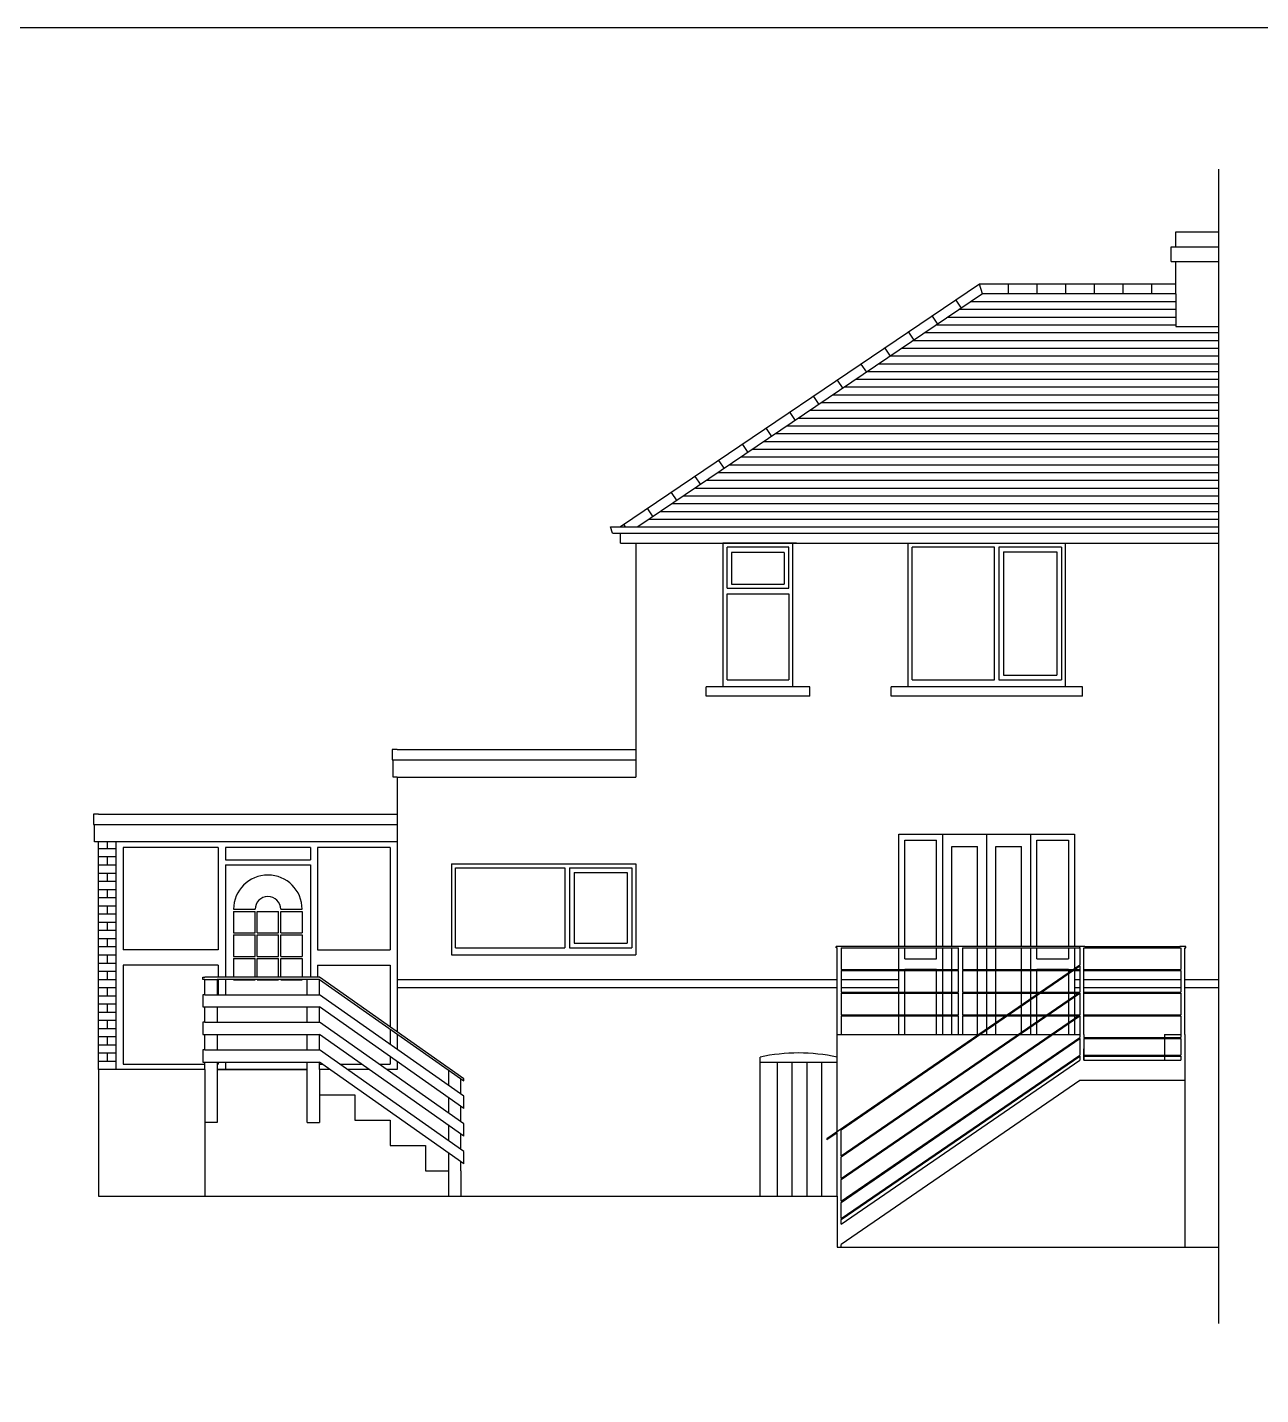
# Model space of a CAD drawing. Header units: millimetres. Extents: x -11841 to 102307, y -68819 to 40378.
# Drawn here: x 1415 to 13473, y 27007 to 40378 of the extents above; entities that cross this region are included whole.
import ezdxf

# ---------------------------------------------------------------- set-up
doc = ezdxf.new("R2010")
doc.units = ezdxf.units.MM
doc.linetypes.add('ACAD_ISO02W100', pattern=[15, 12, -3])
doc.layers.add('A-Walls', color=7, linetype='Continuous')
doc.layers.add('Border', color=7, linetype='Continuous', plot=False)

msp = doc.modelspace()

# ---------------------------------------------------------------- linework, layer by layer
for p, q in [((10869.8, 33997.8), (10869.8, 35292.8)), ((10959.8, 35247.8), (11479.8, 35247.8)), ((10959.8, 34042.8), (11479.8, 34042.8)), ((5031.8, 33315.8), (4981.8, 33315.8)), ((4981.8, 33315.8), (4981.8, 33215.8)), ((4981.8, 33215.8), (5031.8, 33215.8)), ((4991.8, 33045.8), (4991.8, 33215.8)), ((5031.8, 33045.8), (4991.8, 33045.8)), ((2111.8, 32681.8), (2061.8, 32681.8)), ((2061.8, 32681.8), (2061.8, 32581.8)), ((2061.8, 32581.8), (2111.8, 32581.8)), ((2071.8, 32411.8), (2071.8, 32581.8)), ((2111.8, 32411.8), (2071.8, 32411.8)), ((5031.8, 32411.8), (2111.8, 32411.8)), ((2196.8, 32411.8), (2196.8, 32347.8)), ((2281.8, 30187.8), (2281.8, 32411.8)), ((9934.8, 32487.8), (11654.8, 32487.8)), ((9934.8, 31387.8), (9934.8, 32487.8)), ((9994.8, 32427.8), (10304.8, 32427.8)), ((9994.8, 31387.8), (9994.8, 32427.8)), ((10304.8, 31387.8), (10304.8, 32427.8)), ((10364.8, 31387.8), (10364.8, 32487.8)), ((10454.8, 32367.8), (10704.8, 32367.8)), ((10454.8, 31387.8), (10454.8, 32367.8)), ((10704.8, 31387.8), (10704.8, 32367.8)), ((10794.8, 31387.8), (10794.8, 32487.8)), ((10884.8, 32367.8), (11134.8, 32367.8)), ((10884.8, 31387.8), (10884.8, 32367.8)), ((11134.8, 31387.8), (11134.8, 32367.8)), ((11224.8, 31387.8), (11224.8, 32487.8)), ((11284.8, 32427.8), (11594.8, 32427.8)), ((11284.8, 31387.8), (11284.8, 32427.8)), ((11594.8, 32427.8), (11594.8, 31387.8)), ((11654.8, 32487.8), (11654.8, 31387.8)), ((2111.8, 32347.8), (2281.8, 32347.8)), ((2111.8, 32267.8), (2281.8, 32267.8)), ((2196.8, 32267.8), (2196.8, 32187.8)), ((3281.8, 32357.8), (2351.8, 32357.8)), ((2351.8, 32357.8), (2351.8, 31357.8)), ((3281.8, 32357.8), (3281.8, 31357.8)), ((3351.8, 32357.8), (3351.8, 32237.8)), ((4181.8, 32357.8), (3351.8, 32357.8)), ((3351.8, 32237.8), (4181.8, 32237.8)), ((4181.8, 32357.8), (4181.8, 32237.8)), ((4961.8, 32357.8), (4251.8, 32357.8)), ((4251.8, 32357.8), (4251.8, 31357.8)), ((4961.8, 32357.8), (4961.8, 31357.8)), ((2111.8, 32187.8), (2281.8, 32187.8)), ((2111.8, 32107.8), (2281.8, 32107.8)), ((2196.8, 32107.8), (2196.8, 32027.8)), ((3351.8, 32187.8), (4181.8, 32187.8)), ((3351.8, 32187.8), (3351.8, 31087.8)), ((4181.8, 32187.8), (4181.8, 31087.8)), ((5561.8, 32197.8), (7365.8, 32197.8)), ((5601.8, 32157.8), (6670.8, 32157.8)), ((6715.8, 32157.8), (7325.8, 32157.8)), ((6760.8, 32112.8), (7280.8, 32112.8)), ((2111.8, 32027.8), (2281.8, 32027.8)), ((2111.8, 31947.8), (2281.8, 31947.8)), ((2111.8, 31867.8), (2281.8, 31867.8)), ((2196.8, 31947.8), (2196.8, 31867.8)), ((2111.8, 31787.8), (2281.8, 31787.8)), ((2111.8, 31707.8), (2281.8, 31707.8)), ((2196.8, 31787.8), (2196.8, 31707.8)), ((3431.8, 31752.8), (3641.8, 31752.8)), ((3431.8, 31732.8), (3431.8, 31522.8)), ((3431.8, 31732.8), (3641.8, 31732.8)), ((3641.8, 31522.8), (3641.8, 31732.8)), ((3661.8, 31522.8), (3661.8, 31732.8)), ((3661.8, 31732.8), (3871.8, 31732.8)), ((3871.8, 31522.8), (3871.8, 31732.8)), ((3891.8, 31752.8), (4101.8, 31752.8)), ((3891.8, 31522.8), (3891.8, 31732.8)), ((3891.8, 31732.8), (4101.8, 31732.8)), ((4101.8, 31732.8), (4101.8, 31522.8)), ((2111.8, 31627.8), (2281.8, 31627.8)), ((2196.8, 31627.8), (2196.8, 31547.8)), ((2111.8, 31547.8), (2281.8, 31547.8)), ((2111.8, 31467.8), (2281.8, 31467.8)), ((2196.8, 31467.8), (2196.8, 31387.8)), ((3431.8, 31522.8), (3641.8, 31522.8)), ((3431.8, 31502.8), (3641.8, 31502.8)), ((3431.8, 31502.8), (3431.8, 31292.8)), ((3641.8, 31292.8), (3641.8, 31502.8)), ((3661.8, 31522.8), (3871.8, 31522.8)), ((3661.8, 31502.8), (3871.8, 31502.8)), ((3661.8, 31292.8), (3661.8, 31502.8)), ((3871.8, 31292.8), (3871.8, 31502.8)), ((3891.8, 31522.8), (4101.8, 31522.8)), ((3891.8, 31502.8), (4101.8, 31502.8)), ((3891.8, 31292.8), (3891.8, 31502.8)), ((4101.8, 31502.8), (4101.8, 31292.8)), ((6760.8, 31422.8), (7280.8, 31422.8)), ((2111.8, 31387.8), (2281.8, 31387.8)), ((2111.8, 31307.8), (2281.8, 31307.8)), ((2196.8, 31307.8), (2196.8, 31227.8)), ((3281.8, 31357.8), (2351.8, 31357.8)), ((3431.8, 31292.8), (3641.8, 31292.8)), ((3661.8, 31292.8), (3871.8, 31292.8)), ((3891.8, 31292.8), (4101.8, 31292.8)), ((4251.8, 31357.8), (4961.8, 31357.8)), ((5561.8, 31307.8), (7365.8, 31307.8)), ((9321.8, 31377.8), (9321.8, 31387.8)), ((11754.8, 31387.8), (9321.8, 31387.8)), ((9331.8, 31377.8), (9321.8, 31377.8)), ((9331.8, 30527.8), (9331.8, 31377.8)), ((9371.8, 31377.8), (9371.8, 31165.8)), ((9371.8, 31377.8), (10518.3, 31377.8)), ((9934.8, 31165.8), (9934.8, 31377.8)), ((9994.8, 31267.8), (9994.8, 31377.8)), ((10304.8, 31267.8), (10304.8, 31377.8)), ((10364.8, 31165.8), (10364.8, 31377.8)), ((10454.8, 31165.8), (10454.8, 31377.8)), ((10518.3, 31165.8), (10518.3, 31377.8)), ((10558.3, 31377.8), (10558.3, 31165.8)), ((10558.3, 31377.8), (11704.8, 31377.8)), ((10704.8, 31165.8), (10704.8, 31377.8)), ((10794.8, 31165.8), (10794.8, 31377.8)), ((10884.8, 31165.8), (10884.8, 31377.8)), ((11134.8, 31165.8), (11134.8, 31377.8)), ((11224.8, 31165.8), (11224.8, 31377.8)), ((11284.8, 31267.8), (11284.8, 31377.8)), ((11594.8, 31377.8), (11594.8, 31267.8)), ((11654.8, 31377.8), (11654.8, 31173.6)), ((11704.8, 31377.8), (11704.8, 31387.8)), ((11704.8, 31377.8), (11704.8, 31208)), ((11744.8, 30527.8), (11744.8, 31377.8)), ((11744.8, 31377.8), (11754.8, 31377.8)), ((11754.8, 31387.8), (12681.8, 31387.8)), ((11754.8, 31377.8), (12691.8, 31377.8)), ((12741.8, 31387.8), (12681.8, 31387.8)), ((12681.8, 31377.8), (12691.8, 31377.8)), ((12691.8, 31377.8), (12691.8, 31165.8)), ((12731.8, 30527.8), (12731.8, 31377.8)), ((12731.8, 31377.8), (12741.8, 31377.8)), ((12741.8, 31377.8), (12741.8, 31387.8)), ((2111.8, 31227.8), (2281.8, 31227.8)), ((3281.8, 31207.8), (2351.8, 31207.8)), ((2351.8, 31207.8), (2351.8, 30237.8)), ((3281.8, 31207.8), (3281.8, 31087.8)), ((3431.8, 31272.8), (3641.8, 31272.8)), ((3431.8, 31272.8), (3431.8, 31087.8)), ((3641.8, 31087.8), (3641.8, 31272.8)), ((3661.8, 31272.8), (3871.8, 31272.8)), ((3661.8, 31087.8), (3661.8, 31272.8)), ((3871.8, 31087.8), (3871.8, 31272.8)), ((3891.8, 31272.8), (4101.8, 31272.8)), ((3891.8, 31087.8), (3891.8, 31272.8)), ((4101.8, 31272.8), (4101.8, 31087.8)), ((4251.8, 31207.8), (4961.8, 31207.8)), ((4251.8, 31207.8), (4251.8, 31087.8)), ((4961.8, 31207.8), (4961.8, 30601.8)), ((11704.8, 31208), (9232.9, 29510)), ((11704.8, 31195.8), (9371.8, 29593.3)), ((9371.8, 31165.8), (10518.3, 31165.8)), ((9371.8, 31155.8), (10518.3, 31155.8)), ((9371.8, 31155.8), (9371.8, 30943.8)), ((9934.8, 30943.8), (9934.8, 31155.8)), ((9994.8, 31267.8), (10304.8, 31267.8)), ((9994.8, 31167.8), (10304.8, 31167.8)), ((9994.8, 31165.8), (9994.8, 31167.8)), ((9994.8, 30943.8), (9994.8, 31155.8)), ((10304.8, 31165.8), (10304.8, 31167.8)), ((10304.8, 30943.8), (10304.8, 31155.8)), ((10364.8, 30943.8), (10364.8, 31155.8)), ((10454.8, 30943.8), (10454.8, 31155.8)), ((10518.3, 30943.8), (10518.3, 31155.8)), ((10558.3, 31165.8), (11643.5, 31165.8)), ((10558.3, 31155.8), (10558.3, 30943.8)), ((10558.3, 31155.8), (11628.9, 31155.8)), ((10704.8, 30943.8), (10704.8, 31155.8)), ((10794.8, 30943.8), (10794.8, 31155.8)), ((10884.8, 30943.8), (10884.8, 31155.8)), ((11134.8, 30943.8), (11134.8, 31155.8)), ((11224.8, 30943.8), (11224.8, 31155.8)), ((11284.8, 31267.8), (11594.8, 31267.8)), ((11284.8, 31167.8), (11594.8, 31167.8)), ((11284.8, 30943.8), (11284.8, 31167.8)), ((11594.8, 31167.8), (11594.8, 31165.8)), ((11594.8, 31165.8), (11643.5, 31165.8)), ((11594.8, 31155.8), (11594.8, 31116.6)), ((11594.8, 31155.8), (11594.8, 30943.8)), ((11646.6, 31155.8), (11704.8, 31155.8)), ((11657.1, 31155.8), (11704.8, 31155.8)), ((11661.1, 31165.8), (11704.8, 31165.8)), ((11704.8, 31195.8), (11704.8, 31155.8)), ((11704.8, 31155.8), (11704.8, 30943.8)), ((11744.8, 31165.8), (12691.8, 31165.8)), ((11744.8, 31155.8), (12691.8, 31155.8)), ((12691.8, 31155.8), (12691.8, 30943.8)), ((2111.8, 31147.8), (2281.8, 31147.8)), ((2111.8, 31067.8), (2281.8, 31067.8)), ((2196.8, 31147.8), (2196.8, 31067.8)), ((3131.8, 31067.8), (3131.8, 31087.8)), ((3131.8, 31087.8), (3151.8, 31087.8)), ((3151.8, 31067.8), (3131.8, 31067.8)), ((4271.8, 31087.8), (3151.8, 31087.8)), ((3151.8, 31067.8), (3271.8, 31067.8)), ((3151.8, 30917.8), (3151.8, 31067.8)), ((4271.8, 31067.8), (3271.8, 31067.8)), ((3271.8, 31067.8), (3271.8, 30917.8)), ((3281.8, 31067.8), (3281.8, 30917.8)), ((3351.8, 31067.8), (3351.8, 30917.8)), ((3431.8, 31067.8), (3431.8, 31062.8)), ((3431.8, 31062.8), (3641.8, 31062.8)), ((3641.8, 31062.8), (3641.8, 31067.8)), ((3661.8, 31062.8), (3661.8, 31067.8)), ((3661.8, 31062.8), (3871.8, 31062.8)), ((3661.8, 31062.8), (3871.8, 31062.8)), ((3871.8, 31062.8), (3871.8, 31067.8)), ((3891.8, 31062.8), (3891.8, 31067.8)), ((3891.8, 31062.8), (4101.8, 31062.8)), ((4101.8, 31067.8), (4101.8, 31062.8)), ((4151.8, 30917.8), (4151.8, 31067.8)), ((5681.8, 30094.7), (4271.8, 31087.8)), ((4271.8, 31067.8), (5681.8, 30074.7)), ((4271.8, 30917.8), (4271.8, 31067.8)), ((11654.8, 31153.9), (11654.8, 30943.8)), ((2111.8, 30987.8), (2281.8, 30987.8)), ((2111.8, 30907.8), (2281.8, 30907.8)), ((2196.8, 30987.8), (2196.8, 30907.8)), ((3151.8, 30917.8), (3131.8, 30917.8)), ((3131.8, 30917.8), (3131.8, 30797.8)), ((3151.8, 30917.8), (4271.8, 30917.8)), ((5681.8, 29924.7), (4271.8, 30917.8)), ((9371.8, 30943.8), (10518.3, 30943.8)), ((9371.8, 29341.3), (11704.8, 30943.8)), ((9371.8, 30933.8), (10518.3, 30933.8)), ((9371.8, 30933.8), (9371.8, 30721.8)), ((9371.8, 29331.3), (11704.8, 30933.8)), ((9934.8, 30721.8), (9934.8, 30933.8)), ((9994.8, 30721.8), (9994.8, 30933.8)), ((10304.8, 30721.8), (10304.8, 30933.8)), ((10364.8, 30721.8), (10364.8, 30933.8)), ((10454.8, 30721.8), (10454.8, 30933.8)), ((10518.3, 30721.8), (10518.3, 30933.8)), ((10558.3, 30943.8), (11320.3, 30943.8)), ((10558.3, 30933.8), (10558.3, 30721.8)), ((10558.3, 30933.8), (11305.7, 30933.8)), ((10704.8, 30721.8), (10704.8, 30933.8)), ((10794.8, 30721.8), (10794.8, 30933.8)), ((10884.8, 30721.8), (10884.8, 30933.8)), ((11134.8, 30816.4), (11134.8, 30933.8)), ((11224.8, 30878.3), (11224.8, 30933.8)), ((11284.8, 30919.5), (11284.8, 30933.8)), ((11284.8, 30721.8), (11284.8, 30907.3)), ((11323.4, 30933.8), (11594.8, 30933.8)), ((11337.9, 30943.8), (11594.8, 30943.8)), ((11392.6, 30933.8), (11690.3, 30933.8)), ((11404.5, 30943.8), (11704.8, 30943.8)), ((11594.8, 30933.8), (11594.8, 30721.8)), ((11654.8, 30933.8), (11654.8, 30721.8)), ((11704.8, 30933.8), (11704.8, 30721.8)), ((11744.8, 30943.8), (12691.8, 30943.8)), ((11744.8, 30933.8), (12691.8, 30933.8)), ((12691.8, 30933.8), (12691.8, 30721.8)), ((2111.8, 30827.8), (2281.8, 30827.8)), ((2196.8, 30827.8), (2196.8, 30747.8)), ((3131.8, 30797.8), (3151.8, 30797.8)), ((3151.8, 30797.8), (4271.8, 30797.8)), ((3151.8, 30647.8), (3151.8, 30797.8)), ((3271.8, 30797.8), (3271.8, 30647.8)), ((4151.8, 30647.8), (4151.8, 30797.8)), ((5681.8, 29804.7), (4271.8, 30797.8)), ((4271.8, 30647.8), (4271.8, 30797.8)), ((11134.8, 30721.8), (11134.8, 30804.3)), ((11224.8, 30721.8), (11224.8, 30866.1)), ((11224.8, 30721.8), (11224.8, 30793.1)), ((11284.8, 30721.8), (11284.8, 30843.4)), ((2111.8, 30747.8), (2281.8, 30747.8)), ((2111.8, 30667.8), (2281.8, 30667.8)), ((2196.8, 30667.8), (2196.8, 30587.8)), ((3151.8, 30647.8), (3131.8, 30647.8)), ((3131.8, 30647.8), (3131.8, 30527.8)), ((3151.8, 30647.8), (4271.8, 30647.8)), ((5681.8, 29654.7), (4271.8, 30647.8)), ((9371.8, 30721.8), (10518.3, 30721.8)), ((9371.8, 29119.3), (11704.8, 30721.8)), ((9371.8, 30711.8), (10518.3, 30711.8)), ((9371.8, 30711.8), (9371.8, 30527.8)), ((9371.8, 29109.3), (11704.8, 30711.8)), ((9934.8, 30527.8), (9934.8, 30711.8)), ((9994.8, 30527.8), (9994.8, 30711.8)), ((10304.8, 30527.8), (10304.8, 30711.8)), ((10364.8, 30527.8), (10364.8, 30711.8)), ((10454.8, 30527.8), (10454.8, 30711.8)), ((10518.3, 30527.8), (10518.3, 30711.8)), ((10558.3, 30721.8), (10997.1, 30721.8)), ((10558.3, 30711.8), (10558.3, 30527.8)), ((10558.3, 30711.8), (10982.5, 30711.8)), ((10704.8, 30527.8), (10704.8, 30711.8)), ((10794.8, 30582.9), (10794.8, 30711.8)), ((10884.8, 30711.8), (10982.5, 30711.8)), ((10884.8, 30644.7), (10884.8, 30711.8)), ((10884.8, 30527.8), (10884.8, 30632.6)), ((11000.2, 30711.8), (11367.1, 30711.8)), ((11000.2, 30711.8), (11112.4, 30711.8)), ((11014.8, 30721.8), (11224.8, 30721.8)), ((11134.8, 30552.3), (11134.8, 30711.8)), ((11139.9, 30721.8), (11381.6, 30721.8)), ((11224.8, 30614.1), (11224.8, 30711.8)), ((11284.8, 30655.3), (11284.8, 30711.8)), ((11284.8, 30527.8), (11284.8, 30645.3)), ((11381.6, 30711.8), (11690.3, 30711.8)), ((11396.2, 30721.8), (11704.8, 30721.8)), ((11594.8, 30711.8), (11594.8, 30646.3)), ((11594.8, 30636.3), (11594.8, 30527.8)), ((11654.8, 30711.8), (11654.8, 30687.5)), ((11654.8, 30677.5), (11654.8, 30527.8)), ((11704.8, 30711.8), (11704.8, 30499.8)), ((11744.8, 30721.8), (12691.8, 30721.8)), ((11744.8, 30711.8), (12691.8, 30711.8)), ((12691.8, 30711.8), (12691.8, 30499.8)), ((2111.8, 30587.8), (2281.8, 30587.8)), ((2111.8, 30507.8), (2281.8, 30507.8)), ((2196.8, 30507.8), (2196.8, 30427.8)), ((3131.8, 30527.8), (3151.8, 30527.8)), ((3151.8, 30527.8), (4271.8, 30527.8)), ((3151.8, 30377.8), (3151.8, 30527.8)), ((3271.8, 30527.8), (3271.8, 30377.8)), ((4151.8, 30377.8), (4151.8, 30527.8)), ((5681.8, 29534.7), (4271.8, 30527.8)), ((4271.8, 30377.8), (4271.8, 30527.8)), ((4961.8, 30581.8), (4961.8, 30431.8)), ((9331.8, 30527.8), (10714.7, 30527.8)), ((9331.8, 29578), (9331.8, 30527.8)), ((9371.8, 28897.3), (11704.8, 30499.8)), ((9371.8, 28887.3), (11704.8, 30489.8)), ((10732.3, 30527.8), (10893.2, 30527.8)), ((10794.8, 30527.8), (10794.8, 30570.8)), ((10884.8, 30527.8), (11099.2, 30527.8)), ((11113.7, 30527.8), (11422.4, 30527.8)), ((11134.8, 30527.8), (11134.8, 30542.3)), ((11224.8, 30527.8), (11224.8, 30604.1)), ((11436.9, 30527.8), (11704.8, 30527.8)), ((11704.8, 30489.8), (11704.8, 30327.8)), ((11744.8, 30527.8), (11744.8, 30499.8)), ((11744.8, 30499.8), (12691.8, 30499.8)), ((11744.8, 30489.8), (12691.8, 30489.8)), ((11744.8, 30489.8), (11744.8, 30327.8)), ((12531.8, 30527.8), (12691.8, 30527.8)), ((12531.8, 30527.8), (12531.8, 30499.8)), ((12531.8, 30489.8), (12531.8, 30327.8)), ((12691.8, 30489.8), (12691.8, 30327.8)), ((12731.8, 30527.8), (12731.8, 28447.8)), ((2111.8, 30427.8), (2281.8, 30427.8)), ((3151.8, 30377.8), (3131.8, 30377.8)), ((3131.8, 30377.8), (3131.8, 30257.8)), ((3151.8, 30377.8), (4271.8, 30377.8)), ((5681.8, 29384.7), (4271.8, 30377.8)), ((11744.8, 30277.8), (11744.8, 30387.8)), ((2111.8, 30347.8), (2281.8, 30347.8)), ((2111.8, 30267.8), (2281.8, 30267.8)), ((2196.8, 30347.8), (2196.8, 30267.8)), ((2351.8, 30237.8), (3151.8, 30237.8)), ((3131.8, 30257.8), (3151.8, 30257.8)), ((3151.8, 30187.8), (3151.8, 30257.8)), ((3151.8, 30257.8), (4271.8, 30257.8)), ((3271.8, 30257.8), (3271.8, 29667.8)), ((3271.8, 30237.8), (3281.8, 30237.8)), ((3281.8, 30257.8), (3281.8, 30237.8)), ((3351.8, 30257.8), (3351.8, 30187.8)), ((4151.8, 29667.8), (4151.8, 30257.8)), ((4271.8, 30187.8), (4271.8, 30257.8)), ((5681.8, 29264.7), (4271.8, 30257.8)), ((4271.8, 30237.8), (4300.2, 30237.8)), ((4470.6, 30237.8), (4683.5, 30237.8)), ((4853.9, 30237.8), (4961.8, 30237.8)), ((4961.8, 30311.8), (4961.8, 30237.8)), ((8578.3, 28947.8), (8578.3, 30307.8)), ((8578.3, 30257.8), (9331.8, 30257.8)), ((8748.3, 28947.8), (8748.3, 30257.8)), ((8893.3, 28947.8), (8893.3, 30257.8)), ((9038.3, 28947.8), (9038.3, 30257.8)), ((9183.3, 28947.8), (9183.3, 30257.8)), ((9371.8, 28730.2), (11704.8, 30327.8)), ((9371.8, 28720.2), (11704.8, 30317.8)), ((9371.8, 28675.3), (11704.8, 30277.8)), ((11704.8, 30317.8), (11704.8, 30277.8)), ((11744.8, 30327.8), (12691.8, 30327.8)), ((11744.8, 30317.8), (12691.8, 30317.8)), ((11744.8, 30317.8), (11744.8, 30277.8)), ((11744.8, 30277.8), (12531.8, 30277.8)), ((12531.8, 30317.8), (12531.8, 30277.8)), ((12531.8, 30277.8), (12691.8, 30277.8)), ((12691.8, 30317.8), (12691.8, 30277.8)), ((2111.8, 30187.8), (2111.8, 28947.8)), ((3151.8, 30187.8), (2111.8, 30187.8)), ((3151.8, 30187.8), (3151.8, 28947.8)), ((3271.8, 30187.8), (4151.8, 30187.8)), ((4151.8, 30187.8), (3271.8, 30187.8)), ((4271.8, 30187.8), (4271.8, 29667.8)), ((4371.2, 30187.8), (4271.8, 30187.8)), ((4754.5, 30187.8), (4541.6, 30187.8)), ((5031.8, 30187.8), (4924.9, 30187.8)), ((5531.8, 30180.4), (5531.8, 30030.4)), ((5651.8, 29945.8), (5651.8, 30095.8)), ((5681.8, 30074.7), (5681.8, 30095.8)), ((11704.8, 30077.8), (9371.8, 28475.3)), ((12731.8, 30077.8), (11704.8, 30077.8)), ((4271.8, 29939.8), (4616.8, 29939.8)), ((4616.8, 29939.8), (4616.8, 29691.8)), ((5531.8, 29910.4), (5531.8, 29760.4)), ((5651.8, 29675.8), (5651.8, 29825.8)), ((5681.8, 29804.7), (5681.8, 29924.7)), ((4616.8, 29691.8), (4961.8, 29691.8)), ((4961.8, 29691.8), (4961.8, 29443.8)), ((3271.8, 29667.8), (3151.8, 29667.8)), ((4151.8, 29667.8), (4271.8, 29667.8)), ((5531.8, 29640.4), (5531.8, 29490.4)), ((5651.8, 29405.8), (5651.8, 29555.8)), ((5681.8, 29534.7), (5681.8, 29654.7)), ((9331.8, 29565.8), (9232.9, 29497.9)), ((9331.8, 28947.8), (9331.8, 29565.8)), ((9371.8, 29341.3), (9371.8, 29593.3)), ((4961.8, 29443.8), (5306.8, 29443.8)), ((5306.8, 29443.8), (5306.8, 29195.8)), ((9232.9, 29510), (9232.9, 29497.9)), ((5531.8, 29370.4), (5531.8, 28947.8)), ((5651.8, 29195.8), (5651.8, 29285.8)), ((5681.8, 29264.7), (5681.8, 29384.7)), ((9371.8, 29119.3), (9371.8, 29331.3)), ((5306.8, 29195.8), (5531.8, 29195.8)), ((5651.8, 29195.8), (5651.8, 28947.8)), ((9371.8, 28897.3), (9371.8, 29109.3)), ((2111.8, 28947.8), (5651.8, 28947.8)), ((5651.8, 28947.8), (9331.8, 28947.8)), ((9331.8, 28947.8), (9331.8, 28447.8)), ((9371.8, 28730.2), (9371.8, 28887.3)), ((9371.8, 28675.3), (9371.8, 28720.2)), ((9331.8, 28447.8), (13064.8, 28447.8)), ((9371.8, 28447.8), (9371.8, 28475.3))]:
    msp.add_line(p, q)
for centre, radius, start, end in [((3766.8, 31752.8), 335, 0, 180), ((3766.8, 31752.8), 125, 0, 180), ((8955.1, 28553.6), 1794.3, 77.87908, 102.12092)]:
    msp.add_arc(centre, radius, start, end)
at = {"layer": 'A-Walls', "linetype": 'ACAD_ISO02W100'}
msp.add_line((13064.8, 27702.2), (13064.8, 38990.4), dxfattribs=at)
at = {"layer": 'A-Walls', "color": 7}
for p, q in [((12644.8, 38232.8), (12644.8, 38377.8)), ((12644.8, 38377.8), (13064.8, 38377.8)), ((12599.8, 38087.8), (12599.8, 38232.8)), ((12599.8, 38232.8), (13064.8, 38232.8)), ((12599.8, 38087.8), (13064.8, 38087.8)), ((12644.8, 37867.8), (12644.8, 38087.8)), ((10724.8, 37867.8), (7215.8, 35492.8)), ((12644.8, 37867.8), (10724.8, 37867.8)), ((10753.9, 37772.8), (10724.8, 37867.8)), ((11004.8, 37867.8), (11004.8, 37772.8)), ((11284.8, 37867.8), (11284.8, 37772.8)), ((11564.8, 37867.8), (11564.8, 37772.8)), ((11844.8, 37867.8), (11844.8, 37772.8)), ((12124.8, 37867.8), (12124.8, 37772.8)), ((12404.8, 37867.8), (12404.8, 37772.8)), ((12644.8, 37772.8), (12644.8, 37867.8)), ((10753.9, 37772.8), (7385.3, 35492.8)), ((10492.9, 37710.9), (10546.2, 37632.2)), ((12644.8, 37772.8), (10753.9, 37772.8)), ((12644.8, 37772.8), (12644.8, 37452.8)), ((10261.1, 37553.9), (10314.3, 37475.3)), ((12644.8, 37452.8), (13064.8, 37452.8)), ((10029.2, 37397), (10082.4, 37318.3)), ((9797.3, 37240.1), (9850.5, 37161.4)), ((9565.4, 37083.1), (9618.7, 37004.4)), ((9333.5, 36926.2), (9386.8, 36847.5)), ((9101.7, 36769.2), (9154.9, 36690.6)), ((8869.8, 36612.3), (8923, 36533.6)), ((8637.9, 36455.3), (8691.1, 36376.7)), ((8406, 36298.4), (8459.3, 36219.7)), ((8174.1, 36141.4), (8227.4, 36062.8)), ((7942.2, 35984.5), (7995.5, 35905.8)), ((7710.4, 35827.6), (7763.6, 35748.9)), ((7478.5, 35670.6), (7531.7, 35591.9)), ((7135.8, 35432.8), (7115.8, 35492.8)), ((7246.6, 35513.7), (7260.7, 35492.8)), ((7215.8, 35332.8), (7215.8, 35432.8)), ((8935.8, 35332.8), (8215.8, 35332.8)), ((8215.8, 35332.8), (8215.8, 33927.8)), ((8900.8, 33927.8), (8900.8, 35332.8)), ((10024.8, 35332.8), (10024.8, 33927.8)), ((11564.8, 33927.8), (11564.8, 35332.8)), ((8255.8, 34892.8), (8255.8, 35292.8)), ((8860.8, 35292.8), (8255.8, 35292.8)), ((8300.8, 35242.8), (8300.8, 34932.8)), ((8815.8, 35242.8), (8300.8, 35242.8)), ((8815.8, 35242.8), (8815.8, 34932.8)), ((8860.8, 34892.8), (8860.8, 35292.8)), ((10064.8, 33997.8), (10064.8, 35292.8)), ((10869.8, 35292.8), (10064.8, 35292.8)), ((11524.8, 35292.8), (10914.8, 35292.8)), ((10914.8, 35292.8), (10914.8, 33997.8)), ((10959.8, 35247.8), (10959.8, 34042.8)), ((11479.8, 35247.8), (11479.8, 34042.8)), ((11524.8, 35292.8), (11524.8, 33997.8)), ((8300.8, 34932.8), (8815.8, 34932.8)), ((8255.8, 34892.8), (8860.8, 34892.8)), ((8255.8, 33997.8), (8255.8, 34837.8)), ((8255.8, 34837.8), (8860.8, 34837.8)), ((8860.8, 34837.8), (8860.8, 33997.8)), ((8255.8, 33997.8), (8860.8, 33997.8)), ((10064.8, 33997.8), (10869.8, 33997.8)), ((10914.8, 33997.8), (11524.8, 33997.8)), ((9065.8, 33927.8), (8050.8, 33927.8)), ((8050.8, 33837.8), (8050.8, 33927.8)), ((9065.8, 33837.8), (8050.8, 33837.8)), ((9065.8, 33837.8), (9065.8, 33927.8)), ((11729.8, 33927.8), (9859.8, 33927.8)), ((9859.8, 33837.8), (9859.8, 33927.8)), ((11729.8, 33837.8), (9859.8, 33837.8)), ((11729.8, 33837.8), (11729.8, 33927.8)), ((5561.8, 32197.8), (5561.8, 31307.8)), ((5601.8, 31377.8), (5601.8, 32157.8)), ((6670.8, 32157.8), (6670.8, 31377.8)), ((6715.8, 32157.8), (6715.8, 31377.8)), ((6760.8, 32112.8), (6760.8, 31422.8)), ((7280.8, 32112.8), (7280.8, 31422.8)), ((7325.8, 32157.8), (7325.8, 31377.8)), ((5601.8, 31377.8), (6670.8, 31377.8)), ((6715.8, 31377.8), (7325.8, 31377.8)), ((5031.8, 31067.8), (9331.8, 31067.8)), ((9371.8, 31067.8), (9934.8, 31067.8)), ((11654.8, 31067.8), (11704.8, 31067.8)), ((11744.8, 31067.8), (12691.8, 31067.8)), ((12731.8, 31067.8), (13064.8, 31067.8)), ((5031.8, 30987.8), (9331.8, 30987.8)), ((9371.8, 30987.8), (9934.8, 30987.8)), ((11654.8, 30987.8), (11704.8, 30987.8)), ((11744.8, 30987.8), (12691.8, 30987.8)), ((12731.8, 30987.8), (13064.8, 30987.8))]:
    msp.add_line(p, q, dxfattribs=at)
at = {"layer": 'A-Walls'}
for p, q in [((10529.4, 37620.8), (12644.8, 37620.8)), ((10641.7, 37696.8), (12644.8, 37696.8)), ((10304.8, 37468.8), (12644.8, 37468.8)), ((10417.1, 37544.8), (12644.8, 37544.8)), ((10080.2, 37316.8), (13064.8, 37316.8)), ((10192.5, 37392.8), (13064.8, 37392.8)), ((9967.9, 37240.8), (13064.8, 37240.8)), ((9743.4, 37088.8), (13064.8, 37088.8)), ((9855.6, 37164.8), (13064.8, 37164.8)), ((9518.8, 36936.8), (13064.8, 36936.8)), ((9631.1, 37012.8), (13064.8, 37012.8)), ((9294.2, 36784.8), (13064.8, 36784.8)), ((9406.5, 36860.8), (13064.8, 36860.8)), ((9181.9, 36708.8), (13064.8, 36708.8)), ((8957.3, 36556.8), (13064.8, 36556.8)), ((9069.6, 36632.8), (13064.8, 36632.8)), ((8732.8, 36404.8), (13064.8, 36404.8)), ((8845, 36480.8), (13064.8, 36480.8)), ((8508.2, 36252.8), (13064.8, 36252.8)), ((8620.5, 36328.8), (13064.8, 36328.8)), ((8395.9, 36176.8), (13064.8, 36176.8)), ((8171.3, 36024.8), (13064.8, 36024.8)), ((8283.6, 36100.8), (13064.8, 36100.8)), ((7946.7, 35872.8), (13064.8, 35872.8)), ((8059, 35948.8), (13064.8, 35948.8)), ((7722.2, 35720.8), (13064.8, 35720.8)), ((7834.5, 35796.8), (13064.8, 35796.8)), ((7497.6, 35568.8), (13064.8, 35568.8)), ((7609.9, 35644.8), (13064.8, 35644.8)), ((7115.8, 35492.8), (13064.8, 35492.8)), ((7135.8, 35432.8), (13064.8, 35432.8)), ((7215.8, 35332.8), (13064.8, 35332.8)), ((7365.8, 35332.8), (7365.8, 33045.8)), ((5031.8, 33315.8), (7365.8, 33315.8)), ((5031.8, 33215.8), (7365.8, 33215.8)), ((5031.8, 33045.8), (7365.8, 33045.8)), ((5031.8, 33045.8), (5031.8, 30552.5)), ((2111.8, 32681.8), (5031.8, 32681.8)), ((2111.8, 32581.8), (5031.8, 32581.8)), ((2111.8, 30187.8), (2111.8, 32411.8)), ((7365.8, 32197.8), (7365.8, 31307.8)), ((5031.8, 30532.5), (5031.8, 30382.5)), ((5031.8, 30262.5), (5031.8, 30187.8))]:
    msp.add_line(p, q, dxfattribs=at)
at = {"layer": 'Border'}
msp.add_lwpolyline([(-11841.2, 40377.8), (28999.2, 40377.8), (28999.2, 13078.6), (-11841.2, 13078.6)], close=True, dxfattribs=at)

doc.saveas('drawing.dxf')
